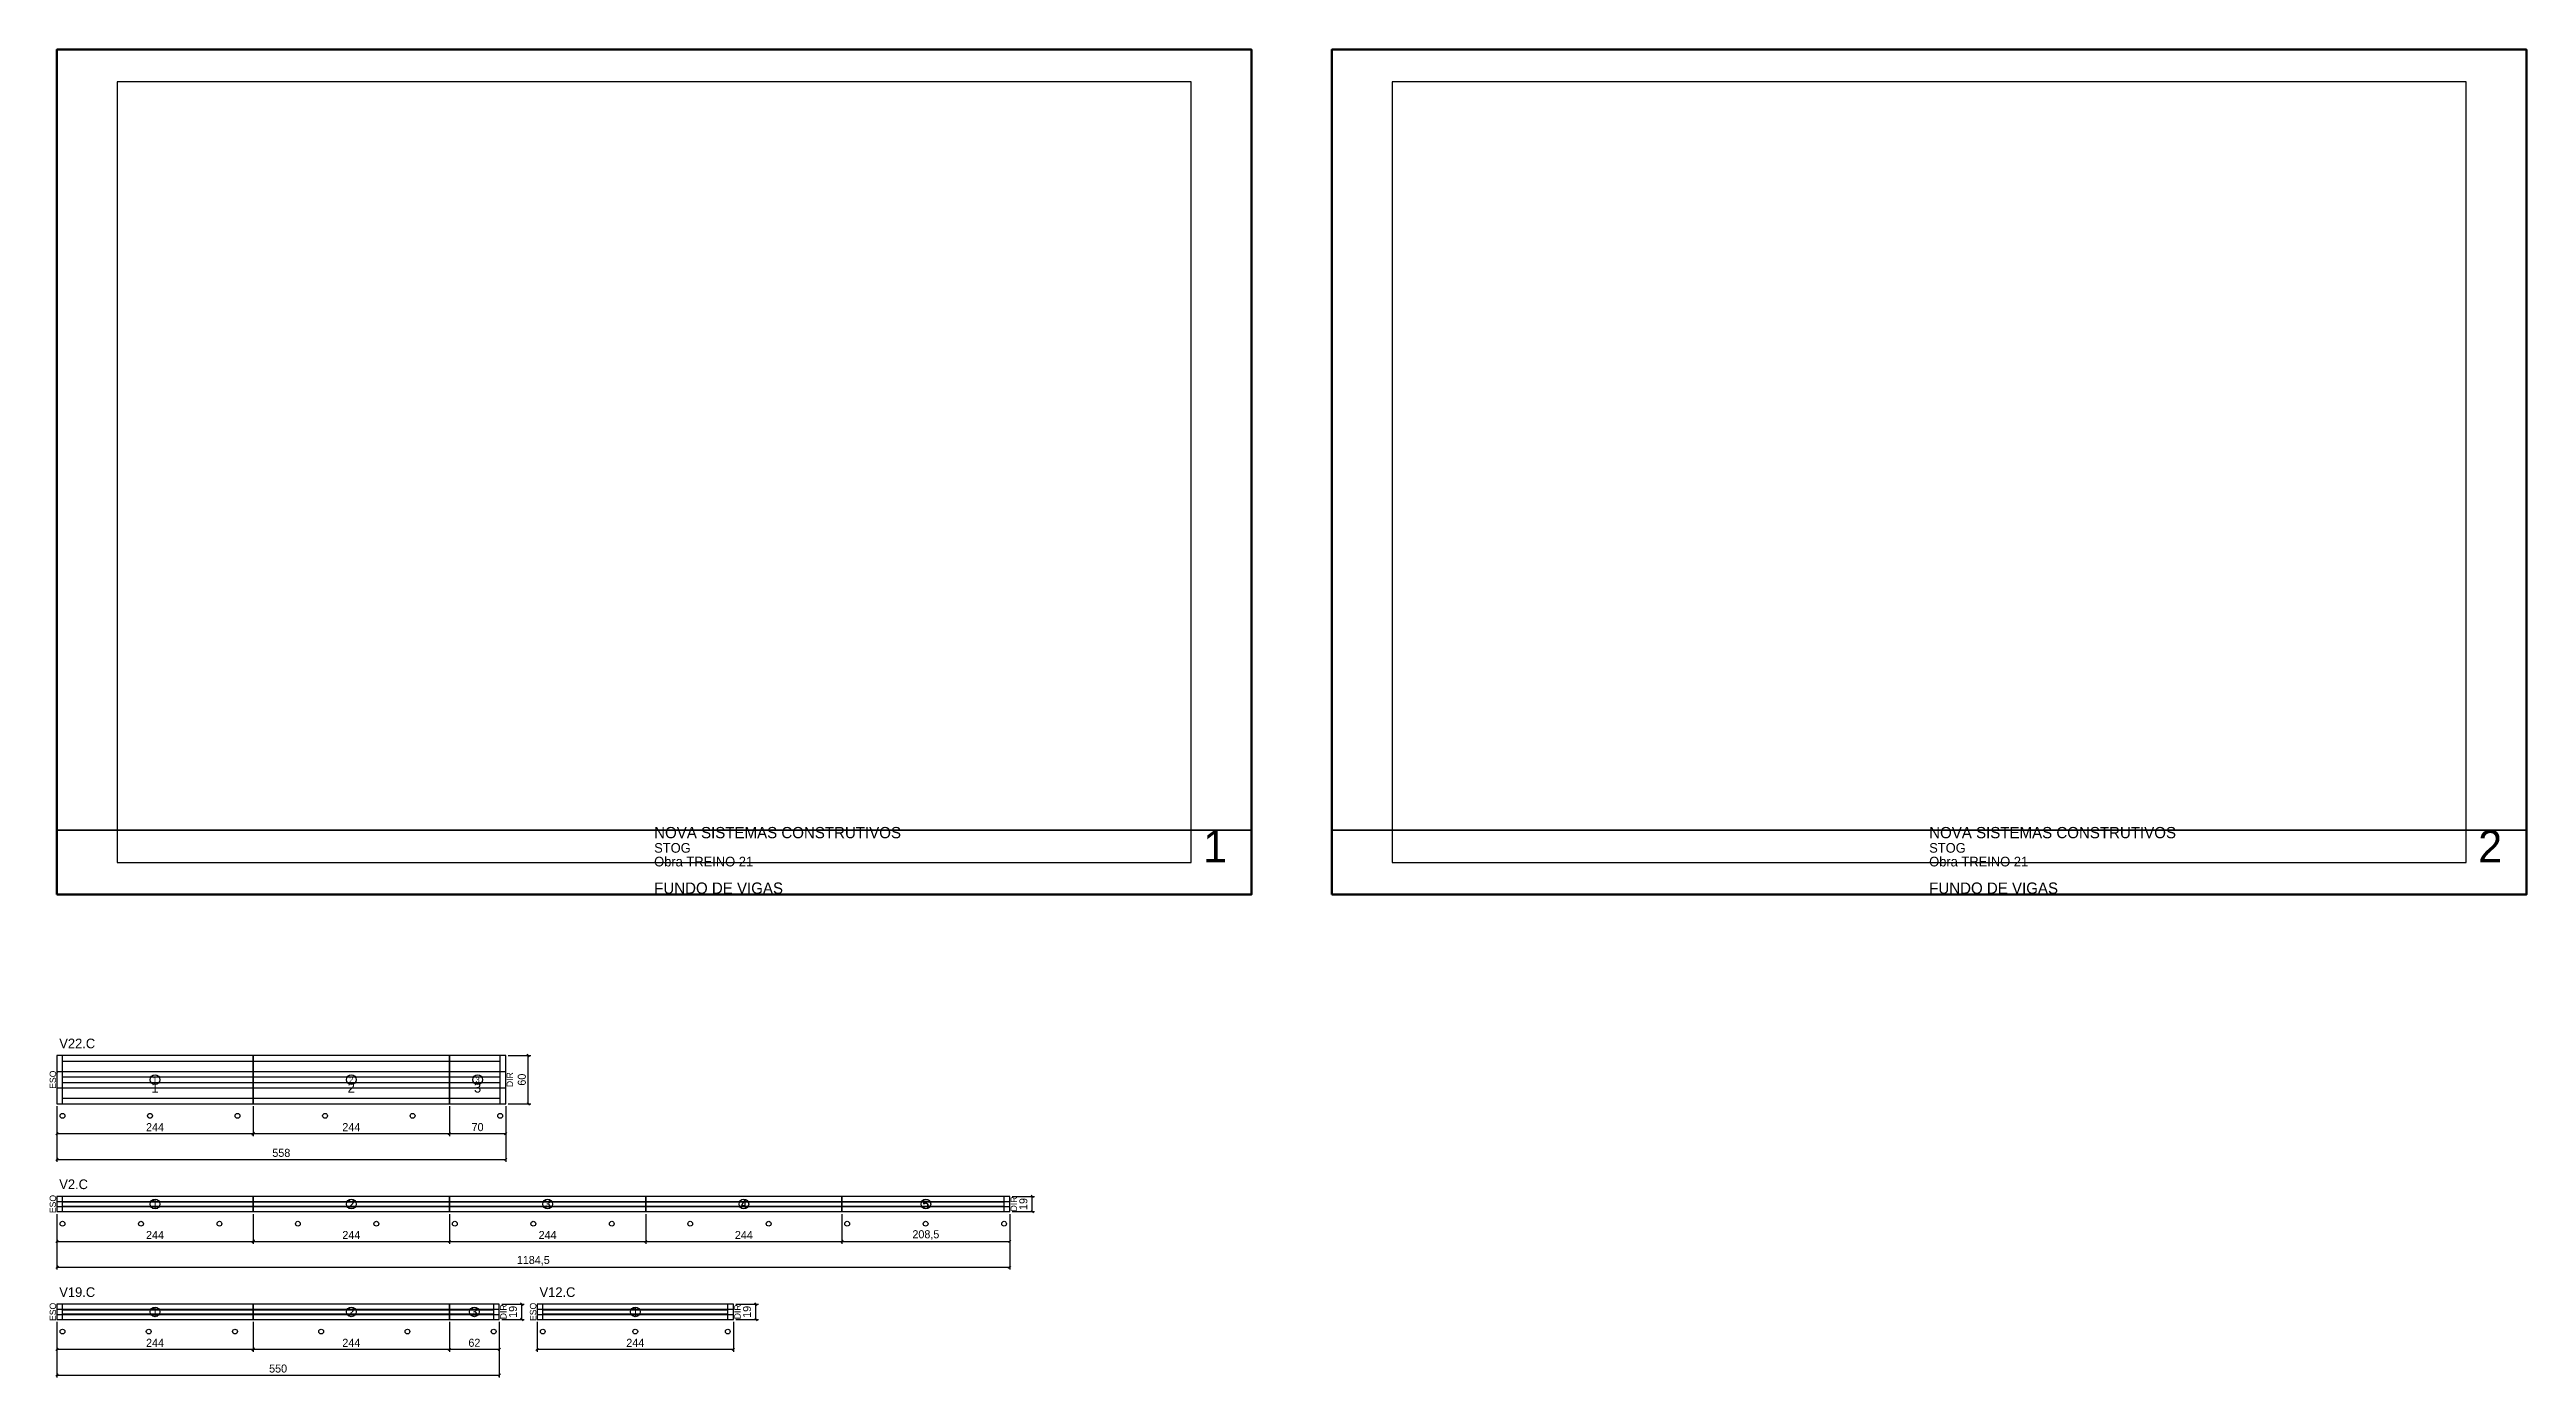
# Model space of a CAD drawing. Extents: x -12000 to 3070, y -400 to 1780.
# Drawn here: x -9 to 3070, y -400 to 1250 of the extents above.
import ezdxf
from ezdxf.enums import TextEntityAlignment as Align

# ---------------------------------------------------------------- set-up
doc = ezdxf.new("R2010")
doc.units = 0
for name, color, linetype in [('5', 5, 'Continuous'), ('CARIMBO', 255, 'Continuous'), ('COTA', 241, 'Continuous'), ('Escoras', 224, 'Continuous'), ('Folhas', 255, 'Continuous'), ('NOMENCLATURA', 7, 'Continuous'), ('Painéis', 200, 'Continuous'), ('SARR_2.2x7', 40, 'Continuous')]:
    doc.layers.add(name, color=color, linetype=linetype)
doc.dimstyles.new('PAINEL', dxfattribs={"dimtxt": 10, "dimasz": 3, "dimexe": 3, "dimexo": 3, "dimgap": 3, "dimtad": 1, "dimblk": 'OBLIQUE', "dimblk1": 'OBLIQUE', "dimcen": 2.5, "dimclrd": 4, "dimclre": 4, "dimclrt": 240, "dimazin": 3, "dimtfac": 1, "dimtmove": 0, "dimatfit": 3})

# ---------------------------------------------------------------- blocks, each defined once
blk = doc.blocks.new('nf1')
blk.add_circle((0, 0), 6)
blk.add_text('1', height=7).set_placement((0, 0), align=Align.MIDDLE_CENTER)
blk = doc.blocks.new('nf2')
blk.add_circle((0, 0), 6)
blk.add_text('2', height=7).set_placement((0, 0), align=Align.MIDDLE_CENTER)
blk = doc.blocks.new('nf3')
blk.add_circle((0, 0), 6)
blk.add_text('3', height=7).set_placement((0, 0), align=Align.MIDDLE_CENTER)
blk = doc.blocks.new('_OBLIQUE')
at = {"color": 0, "linetype": 'BYBLOCK'}
blk.add_line((-0.5, -0.5), (0.5, 0.5), dxfattribs=at)
blk = doc.blocks.new('nf4')
blk.add_circle((0, 0), 6)
blk.add_text('4', height=7).set_placement((0, 0), align=Align.MIDDLE_CENTER)
blk = doc.blocks.new('nf5')
blk.add_circle((0, 0), 6)
blk.add_text('5', height=7).set_placement((0, 0), align=Align.MIDDLE_CENTER)

msp = doc.modelspace()

# ---------------------------------------------------------------- linework, layer by layer
at = {"layer": 'CARIMBO', "lineweight": 35}
for p, q in [((0, 280), (1485, 280)), ((1585, 280), (3070, 280))]:
    msp.add_line(p, q, dxfattribs=at)
at = {"layer": 'Escoras'}
for centre in [(7, -75), (115.8, -75), (224.6, -75), (333.4, -75), (442.2, -75), (551, -75), (7, -209), (104.542, -209), (202.083, -209), (299.625, -209), (397.167, -209), (494.708, -209), (592.25, -209), (689.792, -209), (787.333, -209), (884.875, -209), (982.417, -209), (1079.958, -209), (1177.5, -209), (7, -343), (114.2, -343), (221.4, -343), (328.6, -343), (435.8, -343), (543, -343), (604, -343), (719, -343), (834, -343)]:
    msp.add_circle(centre, 3, dxfattribs=at)
at = {"layer": 'Folhas', "lineweight": 50}
for points in [[(0, 200), (1485, 200), (1485, 1250), (0, 1250)], [(1585, 200), (3070, 200), (3070, 1250), (1585, 1250)]]:
    msp.add_lwpolyline(points, close=True, dxfattribs=at)
at = {"layer": 'Folhas', "lineweight": 25}
for points in [[(75, 240), (1410, 240), (1410, 1210), (75, 1210)], [(1660, 240), (2995, 240), (2995, 1210), (1660, 1210)]]:
    msp.add_lwpolyline(points, close=True, dxfattribs=at)
at = {"layer": 'Painéis'}
for p, q in [((244, -60), (244, 0)), ((488, -60), (488, 0)), ((0, -20), (244, -20)), ((244, -20), (488, -20)), ((488, -20), (558, -20)), ((0, -40), (244, -40)), ((244, -40), (488, -40)), ((488, -40), (558, -40)), ((0, -181.333), (244, -181.333)), ((244, -194), (244, -175)), ((244, -181.333), (488, -181.333)), ((488, -194), (488, -175)), ((488, -181.333), (732, -181.333)), ((732, -194), (732, -175)), ((732, -181.333), (976, -181.333)), ((976, -194), (976, -175)), ((976, -181.333), (1184.5, -181.333)), ((0, -187.667), (244, -187.667)), ((244, -187.667), (488, -187.667)), ((488, -187.667), (732, -187.667)), ((732, -187.667), (976, -187.667)), ((976, -187.667), (1184.5, -187.667)), ((0, -315.333), (244, -315.333)), ((0, -321.667), (244, -321.667)), ((244, -328), (244, -309)), ((244, -315.333), (488, -315.333)), ((244, -321.667), (488, -321.667)), ((488, -328), (488, -309)), ((488, -315.333), (550, -315.333)), ((488, -321.667), (550, -321.667)), ((597, -315.333), (841, -315.333)), ((597, -321.667), (841, -321.667))]:
    msp.add_line(p, q, dxfattribs=at)
for points in [[(0, -60), (244, -60), (244, 0), (0, 0)], [(244, -60), (488, -60), (488, 0), (244, 0)], [(488, -60), (558, -60), (558, 0), (488, 0)], [(0, -194), (244, -194), (244, -175), (0, -175)], [(244, -194), (488, -194), (488, -175), (244, -175)], [(488, -194), (732, -194), (732, -175), (488, -175)], [(732, -194), (976, -194), (976, -175), (732, -175)], [(976, -194), (1184.5, -194), (1184.5, -175), (976, -175)], [(0, -328), (244, -328), (244, -309), (0, -309)], [(244, -328), (488, -328), (488, -309), (244, -309)], [(488, -328), (550, -328), (550, -309), (488, -309)], [(597, -328), (841, -328), (841, -309), (597, -309)]]:
    msp.add_lwpolyline(points, close=True, dxfattribs=at)
at = {"layer": 'SARR_2.2x7'}
for p, q in [((7, -60), (7, 0)), ((551, -60), (551, 0)), ((7, -7), (244, -7)), ((7, -26.5), (244, -26.5)), ((244, -7), (488, -7)), ((244, -26.5), (488, -26.5)), ((488, -7), (551, -7)), ((488, -26.5), (551, -26.5)), ((7, -33.5), (244, -33.5)), ((7, -53), (244, -53)), ((244, -33.5), (488, -33.5)), ((244, -53), (488, -53)), ((488, -33.5), (551, -33.5)), ((488, -53), (551, -53)), ((7, -194), (7, -175)), ((7, -182), (244, -182)), ((244, -182), (488, -182)), ((488, -182), (732, -182)), ((732, -182), (976, -182)), ((976, -182), (1177.5, -182)), ((1177.5, -194), (1177.5, -175)), ((7, -187), (244, -187)), ((244, -187), (488, -187)), ((488, -187), (732, -187)), ((732, -187), (976, -187)), ((976, -187), (1177.5, -187)), ((7, -328), (7, -309)), ((7, -316), (244, -316)), ((7, -321), (244, -321)), ((244, -316), (488, -316)), ((244, -321), (488, -321)), ((488, -316), (543, -316)), ((488, -321), (543, -321)), ((543, -328), (543, -309)), ((604, -328), (604, -309)), ((604, -316), (834, -316)), ((604, -321), (834, -321)), ((834, -328), (834, -309))]:
    msp.add_line(p, q, dxfattribs=at)

# ---------------------------------------------------------------- block references
at = {"layer": 'COTA'}
for name, p in [('nf1', (122, -30)), ('nf2', (366, -30)), ('nf3', (523, -30)), ('nf1', (122, -184.5)), ('nf2', (366, -184.5)), ('nf3', (610, -184.5)), ('nf4', (854, -184.5)), ('nf5', (1080.25, -184.5)), ('nf1', (122, -318.5)), ('nf2', (366, -318.5)), ('nf3', (519, -318.5)), ('nf1', (719, -318.5))]:
    msp.add_blockref(name, p, dxfattribs=at)

# ---------------------------------------------------------------- texts
at = {"layer": '5'}
for s, p in [('ESQ', (-5, -30)), ('DIR', (563, -30)), ('ESQ', (-5, -184.5)), ('DIR', (1189.5, -184.5)), ('ESQ', (-5, -318.5)), ('ESQ', (592, -318.5)), ('DIR', (555, -318.5)), ('DIR', (846, -318.5))]:
    msp.add_text(s, height=8, rotation=90, dxfattribs=at).set_placement(p, align=Align.MIDDLE_CENTER)
for s, p in [('1', (122, -40)), ('2', (366, -40)), ('3', (523, -40)), ('1', (122, -184.5)), ('2', (366, -184.5)), ('3', (610, -184.5)), ('4', (854, -184.5)), ('5', (1080.25, -184.5)), ('1', (122, -318.5)), ('2', (366, -318.5)), ('3', (519, -318.5)), ('1', (719, -318.5))]:
    msp.add_text(s, height=12, dxfattribs=at).set_placement(p, align=Align.MIDDLE_CENTER)
at = {"layer": 'CARIMBO'}
for s, height, p in [('NOVA SISTEMAS CONSTRUTIVOS', 14, (742.5, 270)), ('1', 40, (1425, 240)), ('NOVA SISTEMAS CONSTRUTIVOS', 14, (2327.5, 270)), ('2', 40, (3010, 240)), ('STOG', 12, (742.5, 252)), ('Obra TREINO 21', 12, (742.5, 235)), ('STOG', 12, (2327.5, 252)), ('Obra TREINO 21', 12, (2327.5, 235)), ('FUNDO DE VIGAS', 14, (742.5, 201)), ('FUNDO DE VIGAS', 14, (2327.5, 201))]:
    msp.add_text(s, height=height, dxfattribs=at).set_placement(p)
at = {"layer": 'NOMENCLATURA'}
for s, p in [('V22.C', (3, 9)), ('V2.C', (3, -166)), ('V19.C', (3, -300)), ('V12.C', (600, -300))]:
    msp.add_text(s, height=12, dxfattribs=at).set_placement(p)

# ---------------------------------------------------------------- dimensions: what is measured, and where the dimension line sits
at = {"layer": 'COTA'}
for base, p1, p2 in [((586, -60), (558, -60), (558, 0)), ((1212.5, -194), (1184.5, -194), (1184.5, -175)), ((578, -328), (550, -328), (550, -309)), ((869, -328), (841, -328), (841, -309))]:
    msp.add_linear_dim(base=base, p1=p1, p2=p2, angle=90, dimstyle='PAINEL', dxfattribs=at).render()
for base, p1, p2 in [((0, -97), (0, -60), (244, -60)), ((0, -129), (0, -60), (558, -60)), ((244, -97), (244, -60), (488, -60)), ((488, -97), (488, -60), (558, -60)), ((0, -231), (0, -194), (244, -194)), ((0, -263), (0, -194), (1184.5, -194)), ((244, -231), (244, -194), (488, -194)), ((488, -231), (488, -194), (732, -194)), ((732, -231), (732, -194), (976, -194)), ((976, -231), (976, -194), (1184.5, -194)), ((0, -365), (0, -328), (244, -328)), ((0, -397), (0, -328), (550, -328)), ((244, -365), (244, -328), (488, -328)), ((488, -365), (488, -328), (550, -328)), ((597, -365), (597, -328), (841, -328))]:
    msp.add_linear_dim(base=base, p1=p1, p2=p2, dimstyle='PAINEL', dxfattribs=at).render()

doc.saveas('drawing.dxf')
